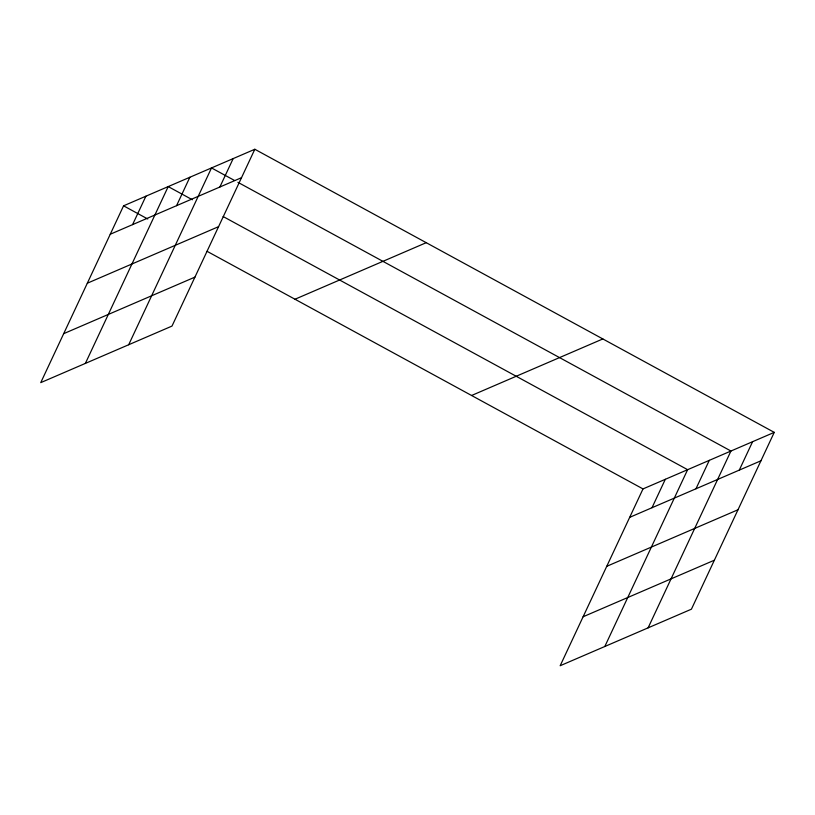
<?xml version="1.0" encoding="UTF-8"?>
<svg xmlns="http://www.w3.org/2000/svg" width="815" height="815" viewBox="0 0 815 815"><rect width="100%" height="100%" fill="white"/><g stroke="black" fill="none" stroke-linecap="round" stroke-linejoin="round"><path stroke-width="1.22" d="M254.83 149.267L123.574 205.818L40.75 382.632L171.996 326.082L254.83 149.267L774.25 432.368L691.426 609.182L560.17 665.733L643.004 488.919L774.25 432.368M132.58 224.624L145.895 196.201M85.371 363.409L168.206 186.584L192.381 199.767M176.549 205.686L189.854 177.263M128.689 344.745L211.513 167.931L234.588 180.502M219.856 187.022L233.172 158.599M652 507.725L665.315 479.302M604.801 646.509L687.626 469.685L223.147 216.535M695.969 488.776L709.284 460.353M648.108 627.845L730.943 451.021L237.888 182.295M739.276 470.123L752.591 441.699M110.259 234.241L241.515 177.69M87.327 283.213L218.573 226.662M63.692 333.661L194.938 277.12M294.989 299.237L426.235 242.687M471.59 395.489L602.845 338.938M629.689 517.342L760.935 460.791M606.747 566.313L737.993 509.762M583.112 616.761L714.358 560.211M123.574 205.818L147.749 218.991M207.081 251.326L643.004 488.919"/></g></svg>
